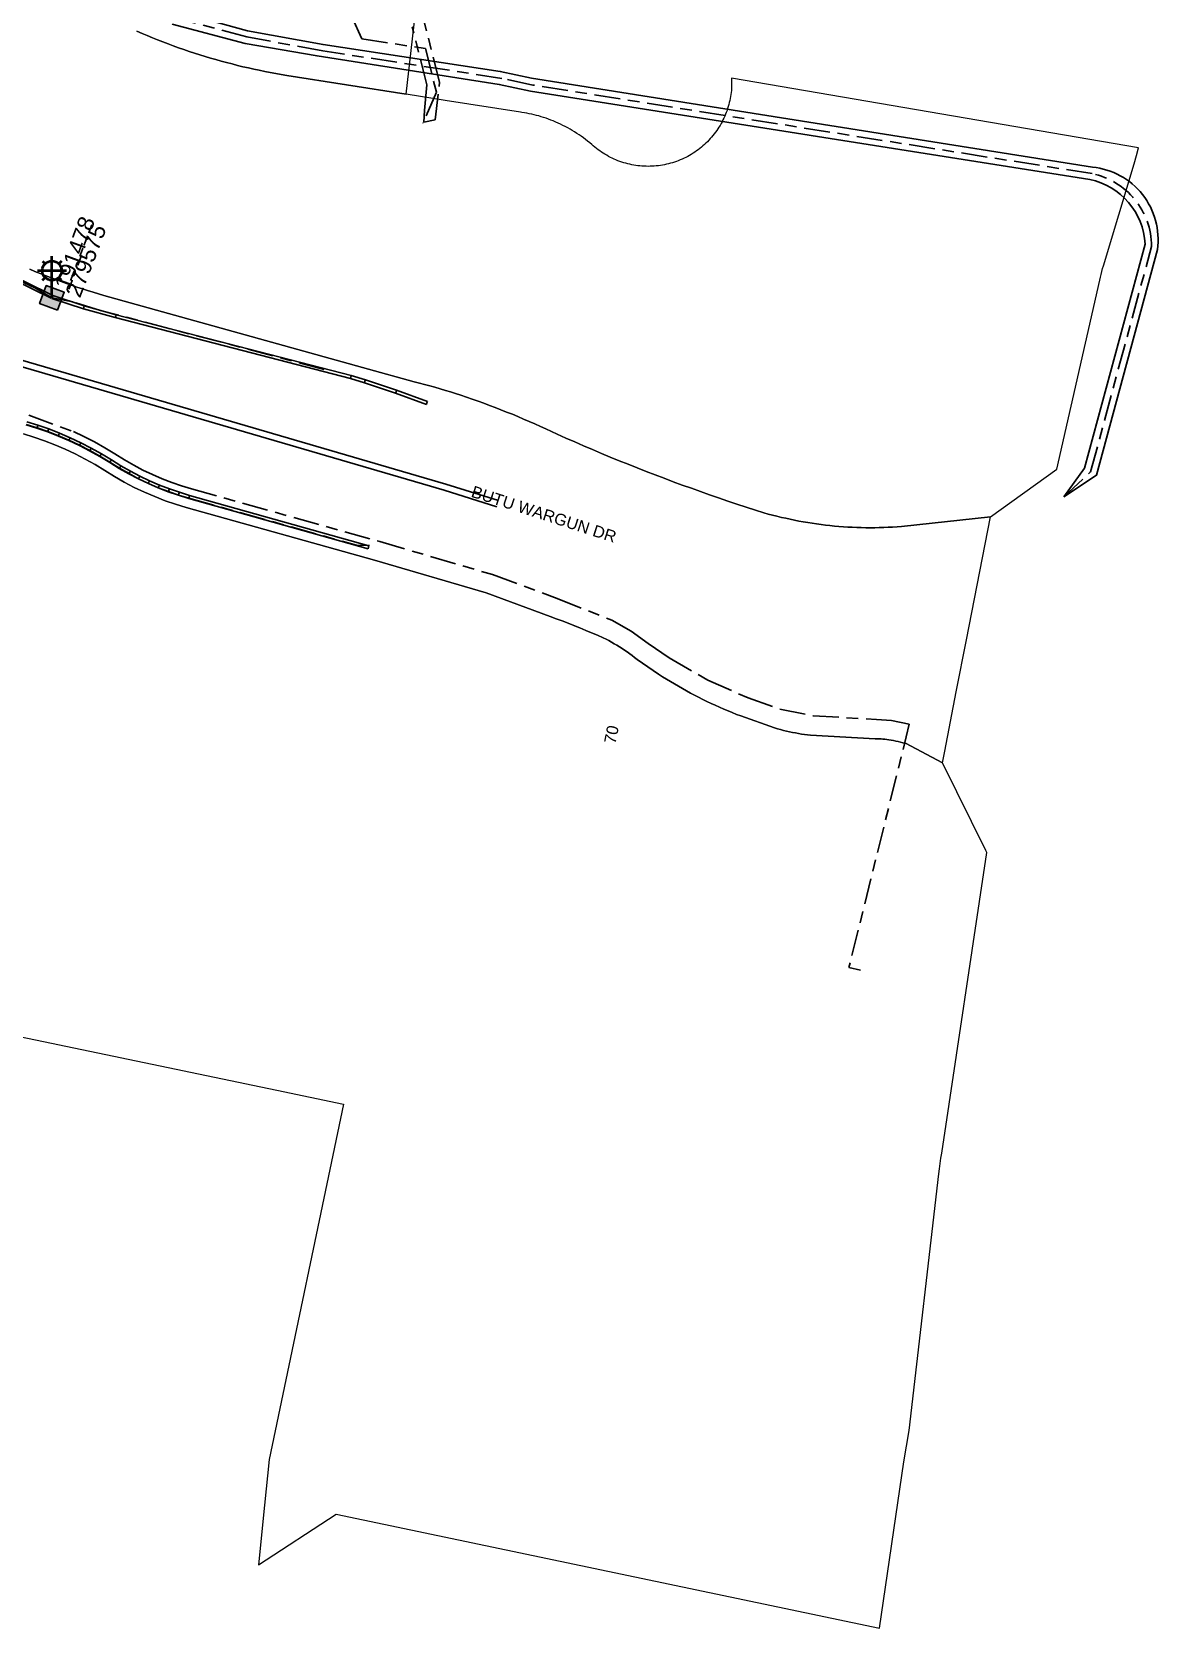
# Model space of a CAD drawing. Header units: metres. Extents: x 307322 to 308805, y 6255611 to 6257083.
# Drawn here: x 308607.3 to 308781.3, y 6255999.4 to 6256246.1 of the extents above; entities that cross this region are included whole.
import ezdxf
from ezdxf.enums import TextEntityAlignment as Align

# ---------------------------------------------------------------- set-up
doc = ezdxf.new("R2010")
doc.units = ezdxf.units.M
doc.linetypes.add('Cable Exist UG', pattern=[8.2, 4, -1.2, 1.8, -1.2])
doc.layers.get('0').update_dxf_attribs({"color": 6})
for name, color, linetype, lineweight in [('Cadastre Buildings_SP_EXT', 9, 'Continuous', 5), ('Cadastre Land Parcels_SP_EXT', 9, 'Continuous', 5), ('Cadastre Roads_SP_EXT', 9, 'Continuous', 5)]:
    doc.layers.add(name, color=color, linetype=linetype, lineweight=lineweight)
for name, color, linetype in [('Duct_SP_EXT', 7, 'Continuous'), ('Equip_SP_SL_EXT', 7, 'Continuous'), ('Mains_HV_EXT', 7, 'Continuous'), ('Mains_LV_EXT', 7, 'Continuous'), ('Mains_SL_EXT', 7, 'Continuous'), ('Mains_TR_EXT', 7, 'Continuous'), ('SupportsUG_SP_LV_SL_EXT', 7, 'Continuous')]:
    doc.layers.add(name, color=color, linetype=linetype)
doc.layers.add('Features_HIDE', color=1, linetype='Continuous', plot=False)
doc.styles.add('COLUMN_LABEL', font='arial.ttf')
doc.styles.add('iecARIAL', font='arial.ttf', dxfattribs={"height": 2})
doc.styles.add('POLE_LABEL', font='arial.ttf')
doc.styles.get("Standard").update_dxf_attribs({"font": 'arial.ttf'})
doc.linetypes.add('Cable E UG', pattern='A,6,-0.5,["E",Standard,S=1.7,R=0,X=0.5,Y=-1],-2.9', length=9.4)
doc.linetypes.add('Cable P UG', pattern='A,6,-0.5,["P",Standard,S=1.7,R=0,X=0.5,Y=-1],-2.9', length=9.4)

# ---------------------------------------------------------------- blocks, each defined once
blk = doc.blocks.new('COLUMN_EXT')
blk.add_hatch(color=256).paths.add_polyline_path([(-1.49, 1.48), (-1.49, -1.49), (1.48, -1.49), (1.48, 1.48)])
blk.add_lwpolyline([(-1.49, -1.49), (1.48, -1.49), (1.48, 1.48), (-1.49, 1.48)], close=True)
for tag, height, style, flags, p in [('ASSET_NUM', 2.5, 'COLUMN_LABEL', 8, (2, 2)), ('STRUCTURE_PLANT_NUMBER', 0.2, 'POLE_LABEL', 9, (1.81, 0.03)), ('STREET_CODE', 0.2, 'COLUMN_LABEL', 9, (1.81, -0.2))]:
    blk.add_attdef(tag, text='', height=height, dxfattribs=dict(style=style, flags=flags)).set_placement(p, align=Align.MIDDLE_LEFT)
at = {"flags": 1}
blk.add_attdef('Z', (1.81, -2.35), '', height=0.2, dxfattribs=at)
at = {"flags": 9}
for tag, p in [('COLUMN_TYPE', (1.81, -0.4)), ('OWNED_BY', (1.81, -0.6)), ('STATE', (1.81, -0.8)), ('USAGE', (1.81, -1)), ('STREETNAME', (1.81, -1.6)), ('SUBURB', (1.81, -1.8)), ('LEGEND', (1.81, -1.2)), ('LOCATION', (1.81, -1.4)), ('NOTES', (1.81, -2))]:
    blk.add_attdef(tag, text='', height=0.2, dxfattribs=at).set_placement(p, align=Align.MIDDLE_LEFT)
blk = doc.blocks.new('SL_LANTERN_EXT')
at = {"lineweight": 40}
for p, q in [((-1.46, 5.68), (-1.06, 5.28)), ((0, 1.97), (0, 6.47)), ((1.46, 5.68), (1.06, 5.28)), ((-2.25, 4.22), (2.25, 4.22)), ((-1.46, 2.76), (-1.06, 3.16)), ((0, 0), (0, 2.72)), ((1.46, 2.76), (1.06, 3.16))]:
    blk.add_line(p, q, dxfattribs=at)
blk.add_circle((0, 4.22), 1.5, dxfattribs=at)
at = {"style": 'iecARIAL', "flags": 8}
blk.add_attdef('ASSET_NUM', (1.5, 1.5), '', height=2.5, dxfattribs=at)
for tag, p, height, flags in [('OPERATING_VOLTAGE', (0.98, -1.65), 0.2, 9), ('ORIENTATION', (0.98, -1.85), 0.2, 9), ('OWNED_BY', (0.98, -2.05), 0.2, 9), ('STATE', (0.98, -2.25), 0.2, 9), ('CONSTRUCTED_VOLTAGE', (0.98, -0.65), 0.2, 9), ('CONTROL_TYPE', (0.98, -0.85), 0.2, 9), ('LANTERN_PURPOSE', (0.98, -1.05), 0.2, 9), ('LANTERN_TYPE', (0.98, -1.25), 0.2, 9), ('NO_PHASES', (0.98, -1.45), 0.2, 9), ('USAGE', (0.98, -2.45), 0.2, 9), ('CEXIST', (0.98, -2.65), 0.2, 9), ('LNUMBER', (2.18, -3.25), 2.5, 8), ('CNEW', (0.98, -2.85), 0.2, 9), ('CNUMBER', (0.98, -3.05), 0.2, 9), ('CREMOVE', (0.98, -3.25), 0.2, 9), ('CREPLACE', (0.98, -3.45), 0.2, 9), ('LKINGHEIGHT', (0.98, -3.65), 0.2, 9), ('LBRACKET', (0.98, -3.85), 0.2, 9), ('LBRACKETVOCAB', (0.98, -4.05), 0.2, 9), ('LCATEGORY', (0.98, -4.25), 0.2, 9), ('LCHARGE1', (0.98, -4.45), 0.2, 9), ('LCHARGE1PERCENT', (0.98, -4.65), 0.2, 9), ('LCHARGE2', (0.98, -4.85), 0.2, 9), ('LCHARGE2PERCENT', (0.98, -5.05), 0.2, 9), ('LCHARGE3', (0.98, -5.25), 0.2, 9), ('LCHARGE3PERCENT', (0.98, -5.45), 0.2, 9), ('LEXIST', (0.98, -5.65), 0.2, 9), ('LLAMP', (0.98, -5.85), 0.2, 9), ('LLAMPVOCAB', (0.98, -6.05), 0.2, 9), ('LMAST', (0.98, -6.25), 0.2, 9), ('LMASTVOCAB', (0.98, -6.45), 0.2, 9), ('LNEW', (0.98, -6.65), 0.2, 9), ('LANTNUMBER', (0.98, -6.85), 0.2, 9), ('LOUTREACH', (0.98, -7.25), 0.2, 9), ('LOUTREACHVOCAB', (0.98, -7.45), 0.2, 9), ('STREETNAME', (0.98, -9.25), 0.2, 9), ('SUBURB', (0.98, -9.45), 0.2, 1), ('LRATECODE', (0.98, -7.65), 0.2, 9), ('LREMOVE', (0.98, -7.85), 0.2, 9), ('LREPLACE', (0.98, -8.05), 0.2, 9), ('LTYPE', (0.98, -8.25), 0.2, 9), ('LTYPEVOCAB', (0.98, -8.45), 0.2, 9), ('LEGEND', (0.98, -8.65), 0.2, 9), ('LOCATION', (0.98, -8.85), 0.2, 9), ('NOTES', (0.98, -9.05), 0.2, 9)]:
    blk.add_attdef(tag, p, '', height=height, dxfattribs=dict(flags=flags))

msp = doc.modelspace()

# ---------------------------------------------------------------- linework, layer by layer
at = {"layer": 'Cadastre Buildings_SP_EXT', "linetype": 'Continuous'}
msp.add_lwpolyline([(308606.94, 6256209.4), (308607.74, 6256209.06), (308608.54, 6256208.74), (308609.35, 6256208.41), (308610.16, 6256208.1), (308610.97, 6256207.79), (308611.78, 6256207.49), (308612.6, 6256207.2), (308613.42, 6256206.91), (308614.24, 6256206.63), (308615.07, 6256206.36), (308615.89, 6256206.1), (308616.72, 6256205.84), (308617.55, 6256205.59), (308618.38, 6256205.35), (308659.26, 6256193.97), (308666.34, 6256192), (308667.14, 6256191.8), (308667.95, 6256191.59), (308668.75, 6256191.37), (308669.55, 6256191.14), (308670.35, 6256190.91), (308671.15, 6256190.67), (308671.94, 6256190.43), (308672.73, 6256190.18), (308673.52, 6256189.92), (308674.42, 6256189.62), (308675.31, 6256189.31), (308676.2, 6256189), (308677.09, 6256188.68), (308677.98, 6256188.35), (308678.86, 6256188.01), (308679.74, 6256187.67), (308680.62, 6256187.32), (308681.5, 6256186.97), (308682.37, 6256186.61), (308683.24, 6256186.24), (308684.11, 6256185.86), (308684.97, 6256185.48), (308685.84, 6256185.1), (308686.69, 6256184.7), (308687.55, 6256184.3), (308688.4, 6256183.89), (308689.77, 6256183.29), (308691.13, 6256182.69), (308692.5, 6256182.1), (308693.87, 6256181.51), (308695.25, 6256180.93), (308696.63, 6256180.36), (308698.01, 6256179.79), (308699.39, 6256179.24), (308700.78, 6256178.69), (308702.17, 6256178.14), (308703.56, 6256177.61), (308704.95, 6256177.08), (308706.35, 6256176.55), (308707.75, 6256176.04), (308709.15, 6256175.53), (308710.56, 6256175.03), (308711.96, 6256174.53), (308713.37, 6256174.04), (308714.79, 6256173.56), (308716.2, 6256173.09), (308717.62, 6256172.62), (308719.04, 6256172.16), (308720.37, 6256171.74), (308721.04, 6256171.55), (308721.71, 6256171.38), (308722.38, 6256171.21), (308723.06, 6256171.04), (308723.73, 6256170.89), (308724.41, 6256170.74), (308725.09, 6256170.6), (308725.77, 6256170.47), (308726.45, 6256170.35), (308727.13, 6256170.23), (308727.82, 6256170.12), (308728.5, 6256170.02), (308729.19, 6256169.93), (308729.88, 6256169.84), (308730.56, 6256169.77), (308731.25, 6256169.7), (308731.94, 6256169.64), (308732.64, 6256169.59), (308733.33, 6256169.54), (308734.02, 6256169.5), (308734.71, 6256169.48), (308735.4, 6256169.46), (308736.1, 6256169.44), (308736.79, 6256169.44), (308737.48, 6256169.44), (308738.18, 6256169.45), (308738.87, 6256169.47), (308739.56, 6256169.5), (308740.25, 6256169.53), (308740.94, 6256169.58), (308741.63, 6256169.63), (308755.35, 6256171.11), (308765.6, 6256178.5), (308772.23, 6256207.71), (308772.34, 6256208.16), (308772.45, 6256208.6), (308772.57, 6256209.05), (308772.69, 6256209.49), (308772.82, 6256209.93), (308777.56, 6256225.7), (308777.92, 6256226.99), (308778.22, 6256228.17), (308715.36, 6256238.95), (308715.37, 6256238.63), (308715.38, 6256238.32), (308715.38, 6256238), (308715.37, 6256237.68), (308715.35, 6256237.36), (308715.33, 6256237.04), (308715.3, 6256236.73), (308715.25, 6256236.41), (308715.21, 6256236.09), (308715.15, 6256235.78), (308715.09, 6256235.47), (308715.02, 6256235.16), (308714.94, 6256234.85), (308714.85, 6256234.54), (308714.76, 6256234.24), (308714.66, 6256233.94), (308714.55, 6256233.64), (308714.43, 6256233.34), (308714.31, 6256233.05), (308714.18, 6256232.76), (308714.04, 6256232.47), (308713.89, 6256232.18), (308713.74, 6256231.91), (308713.58, 6256231.63), (308713.42, 6256231.36), (308713.25, 6256231.09), (308713.07, 6256230.82), (308712.88, 6256230.57), (308712.69, 6256230.31), (308712.49, 6256230.06), (308712.29, 6256229.82), (308712.08, 6256229.58), (308711.86, 6256229.34), (308711.64, 6256229.11), (308711.41, 6256228.89), (308711.18, 6256228.67), (308710.94, 6256228.46), (308710.7, 6256228.25), (308710.45, 6256228.05), (308710.2, 6256227.86), (308709.94, 6256227.67), (308709.68, 6256227.49), (308709.41, 6256227.32), (308709.14, 6256227.15), (308708.87, 6256226.99), (308708.59, 6256226.83), (308708.31, 6256226.69), (308708.02, 6256226.54), (308707.73, 6256226.41), (308707.44, 6256226.29), (308707.14, 6256226.17), (308706.84, 6256226.05), (308706.54, 6256225.95), (308706.24, 6256225.85), (308705.93, 6256225.77), (308705.63, 6256225.68), (308705.32, 6256225.61), (308705, 6256225.54), (308704.69, 6256225.48), (308704.38, 6256225.43), (308704.06, 6256225.39), (308703.74, 6256225.36), (308703.43, 6256225.33), (308703.11, 6256225.31), (308702.79, 6256225.3), (308702.47, 6256225.29), (308702.47, 6256225.29), (308702.15, 6256225.3), (308701.83, 6256225.31), (308701.52, 6256225.33), (308701.2, 6256225.36), (308700.88, 6256225.39), (308700.57, 6256225.44), (308700.25, 6256225.49), (308699.94, 6256225.55), (308699.63, 6256225.61), (308699.32, 6256225.69), (308699.01, 6256225.77), (308698.7, 6256225.86), (308698.4, 6256225.96), (308698.1, 6256226.06), (308697.8, 6256226.17), (308697.51, 6256226.29), (308697.21, 6256226.42), (308696.92, 6256226.55), (308696.64, 6256226.69), (308696.36, 6256226.84), (308696.08, 6256227), (308695.8, 6256227.16), (308695.53, 6256227.32), (308695.27, 6256227.5), (308695, 6256227.68), (308694.75, 6256227.87), (308694.49, 6256228.06), (308694.25, 6256228.26), (308694, 6256228.47), (308693.77, 6256228.68), (308693.45, 6256228.95), (308693.13, 6256229.2), (308692.81, 6256229.46), (308692.48, 6256229.7), (308692.14, 6256229.94), (308691.8, 6256230.17), (308691.46, 6256230.4), (308691.11, 6256230.62), (308690.76, 6256230.84), (308690.41, 6256231.04), (308690.05, 6256231.25), (308689.68, 6256231.44), (308689.32, 6256231.63), (308688.95, 6256231.81), (308688.58, 6256231.98), (308688.2, 6256232.15), (308687.82, 6256232.31), (308687.44, 6256232.46), (308687.06, 6256232.61), (308686.7, 6256232.74), (308686.33, 6256232.86), (308685.97, 6256232.97), (308685.6, 6256233.08), (308685.23, 6256233.18), (308684.86, 6256233.28), (308684.49, 6256233.36), (308684.12, 6256233.44), (308683.74, 6256233.51), (308683.36, 6256233.58), (308682.99, 6256233.64), (308682.77, 6256233.67), (308671.12, 6256235.47), (308665.08, 6256236.43), (308646.66, 6256239.36), (308645.8, 6256239.5), (308644.95, 6256239.65), (308644.1, 6256239.81), (308643.25, 6256239.97), (308642.41, 6256240.14), (308641.56, 6256240.32), (308640.72, 6256240.51), (308639.88, 6256240.7), (308639.03, 6256240.91), (308638.2, 6256241.12), (308637.36, 6256241.33), (308636.53, 6256241.56), (308635.69, 6256241.79), (308634.86, 6256242.03), (308634.04, 6256242.28), (308633.21, 6256242.54), (308632.39, 6256242.8), (308631.57, 6256243.07), (308630.75, 6256243.35), (308629.93, 6256243.63), (308629.12, 6256243.93), (308628.31, 6256244.22), (308627.5, 6256244.53), (308626.7, 6256244.85), (308625.89, 6256245.17), (308625.09, 6256245.5), (308624.3, 6256245.83), (308623.5, 6256246.18)], dxfattribs=at)
at = {"layer": 'Cadastre Land Parcels_SP_EXT', "linetype": 'Continuous'}
msp.add_lwpolyline([(308587.27, 6256094.58), (308645.13, 6256082.48), (308655.43, 6256080.33), (308643.92, 6256025.4), (308643.21, 6256018.36), (308642.28, 6256009.13), (308654.26, 6256016.94), (308738.22, 6255999.35), (308742, 6256025.07), (308742, 6256025.07), (308742.78, 6256029.89), (308747.39, 6256069.55), (308747.49, 6256070.36), (308747.6, 6256071.17), (308747.71, 6256071.97), (308747.83, 6256072.78), (308754.79, 6256119.24), (308754.65, 6256119.52), (308747.95, 6256133.11), (308742.21, 6256136.11), (308742.19, 6256136.12), (308741.83, 6256136.21), (308741.47, 6256136.31), (308741.11, 6256136.39), (308740.74, 6256136.47), (308740.38, 6256136.54), (308740.01, 6256136.6), (308739.64, 6256136.66), (308739.34, 6256136.7), (308739.05, 6256136.74), (308738.75, 6256136.77), (308738.45, 6256136.79), (308738.15, 6256136.81), (308737.85, 6256136.82), (308737.55, 6256136.82), (308727.57, 6256137.38), (308727.1, 6256137.43), (308726.63, 6256137.49), (308726.17, 6256137.55), (308725.7, 6256137.63), (308725.23, 6256137.71), (308724.77, 6256137.8), (308724.31, 6256137.89), (308723.84, 6256138), (308723.38, 6256138.11), (308722.93, 6256138.23), (308722.47, 6256138.36), (308722.02, 6256138.49), (308716.81, 6256140.34), (308716.14, 6256140.59), (308715.48, 6256140.86), (308714.82, 6256141.13), (308714.16, 6256141.41), (308713.5, 6256141.69), (308712.85, 6256141.99), (308712.21, 6256142.29), (308711.56, 6256142.59), (308710.92, 6256142.9), (308710.28, 6256143.23), (308709.65, 6256143.55), (308709.02, 6256143.89), (308708.39, 6256144.23), (308707.76, 6256144.57), (308707.15, 6256144.93), (308706.53, 6256145.29), (308705.92, 6256145.66), (308705.31, 6256146.03), (308704.7, 6256146.41), (308704.1, 6256146.8), (308700.77, 6256149.09), (308700.39, 6256149.38), (308700.01, 6256149.67), (308699.63, 6256149.95), (308699.24, 6256150.23), (308698.84, 6256150.49), (308698.45, 6256150.76), (308698.04, 6256151.01), (308697.64, 6256151.26), (308697.23, 6256151.51), (308696.82, 6256151.75), (308696.4, 6256151.98), (308695.98, 6256152.2), (308695.55, 6256152.42), (308694.65, 6256152.81), (308693.75, 6256153.2), (308692.84, 6256153.57), (308691.93, 6256153.95), (308691.02, 6256154.31), (308690.1, 6256154.67), (308689.19, 6256155.03), (308688.26, 6256155.37), (308687.34, 6256155.71), (308677.48, 6256159.35), (308660.19, 6256164.41), (308631.1, 6256172.57), (308629.47, 6256173.06), (308627.85, 6256173.62), (308626.25, 6256174.24), (308624.66, 6256174.92), (308623.1, 6256175.67), (308621.55, 6256176.48), (308620.03, 6256177.36), (308618.54, 6256178.29), (308617.04, 6256179.2), (308615.51, 6256180.05), (308613.96, 6256180.84), (308612.4, 6256181.58), (308610.81, 6256182.26), (308609.21, 6256182.88), (308607.6, 6256183.44), (308605.97, 6256183.94)], dxfattribs=at)
at = {"layer": 'Cadastre Roads_SP_EXT', "linetype": 'Continuous'}
for points in [[(308623.5, 6256246.18), (308624.3, 6256245.83), (308625.09, 6256245.5), (308625.89, 6256245.17), (308626.7, 6256244.85), (308627.5, 6256244.53), (308628.31, 6256244.22), (308629.12, 6256243.93), (308629.93, 6256243.63), (308630.75, 6256243.35), (308631.57, 6256243.07), (308632.39, 6256242.8), (308633.21, 6256242.54), (308634.04, 6256242.28), (308634.86, 6256242.03), (308635.69, 6256241.79), (308636.53, 6256241.56), (308637.36, 6256241.33), (308638.2, 6256241.12), (308639.03, 6256240.91), (308639.88, 6256240.7), (308640.72, 6256240.51), (308641.56, 6256240.32), (308642.41, 6256240.14), (308643.25, 6256239.97), (308644.1, 6256239.81), (308644.95, 6256239.65), (308645.8, 6256239.5), (308646.66, 6256239.36), (308665.08, 6256236.43), (308666.87, 6256251.8)], [(308605.97, 6256183.94), (308607.6, 6256183.44), (308609.21, 6256182.88), (308610.81, 6256182.26), (308612.4, 6256181.58), (308613.96, 6256180.84), (308615.51, 6256180.05), (308617.04, 6256179.2), (308618.54, 6256178.29), (308620.03, 6256177.36), (308621.55, 6256176.48), (308623.1, 6256175.67), (308624.66, 6256174.92), (308626.25, 6256174.24), (308627.85, 6256173.62), (308629.47, 6256173.06), (308631.1, 6256172.57), (308660.19, 6256164.41), (308677.48, 6256159.35), (308687.34, 6256155.71), (308688.26, 6256155.37), (308689.19, 6256155.03), (308690.1, 6256154.67), (308691.02, 6256154.31), (308691.12, 6256154.27), (308691.93, 6256153.95), (308692.84, 6256153.57), (308693.75, 6256153.2), (308694.65, 6256152.81), (308695.55, 6256152.42), (308695.98, 6256152.2), (308696.4, 6256151.98), (308696.82, 6256151.75), (308697.23, 6256151.51), (308697.64, 6256151.26), (308698.04, 6256151.01), (308698.45, 6256150.76), (308698.84, 6256150.49), (308699.24, 6256150.23), (308699.63, 6256149.95), (308700.01, 6256149.67), (308700.39, 6256149.38), (308700.77, 6256149.09), (308704.1, 6256146.8), (308704.7, 6256146.41), (308705.31, 6256146.03), (308705.92, 6256145.66), (308706.53, 6256145.29), (308707.15, 6256144.93), (308707.76, 6256144.57), (308708.39, 6256144.23), (308709.02, 6256143.89), (308709.65, 6256143.55), (308710.28, 6256143.23), (308710.92, 6256142.9), (308711.56, 6256142.59), (308712.21, 6256142.29), (308712.85, 6256141.99), (308713.5, 6256141.69), (308714.16, 6256141.41), (308714.82, 6256141.13), (308715.48, 6256140.86), (308716.14, 6256140.59), (308716.81, 6256140.34), (308722.02, 6256138.49), (308722.47, 6256138.36), (308722.93, 6256138.23), (308723.38, 6256138.11), (308723.84, 6256138), (308724.31, 6256137.89), (308724.77, 6256137.8), (308725.23, 6256137.71), (308725.7, 6256137.63), (308726.17, 6256137.55), (308726.63, 6256137.49), (308727.1, 6256137.43), (308727.57, 6256137.38), (308737.55, 6256136.82), (308737.85, 6256136.82), (308738.15, 6256136.81), (308738.45, 6256136.79), (308738.75, 6256136.77), (308739.05, 6256136.74), (308739.34, 6256136.7), (308739.64, 6256136.66), (308740.01, 6256136.6), (308740.38, 6256136.54), (308740.74, 6256136.47), (308741.11, 6256136.39), (308741.47, 6256136.31), (308741.83, 6256136.21), (308742.19, 6256136.12), (308742.21, 6256136.11), (308747.95, 6256133.11), (308748.3, 6256134.92), (308750.08, 6256144.06), (308751.65, 6256152.11), (308755.35, 6256171.11), (308741.63, 6256169.63), (308740.94, 6256169.58), (308740.25, 6256169.53), (308739.56, 6256169.5), (308738.87, 6256169.47), (308738.18, 6256169.45), (308737.48, 6256169.44), (308736.79, 6256169.44), (308736.1, 6256169.44), (308735.4, 6256169.46), (308734.71, 6256169.48), (308734.02, 6256169.5), (308733.33, 6256169.54), (308732.64, 6256169.59), (308731.94, 6256169.64), (308731.25, 6256169.7), (308730.56, 6256169.77), (308729.88, 6256169.84), (308729.19, 6256169.93), (308728.5, 6256170.02), (308727.82, 6256170.12), (308727.13, 6256170.23), (308726.45, 6256170.35), (308725.77, 6256170.47), (308725.09, 6256170.6), (308724.41, 6256170.74), (308723.73, 6256170.89), (308723.06, 6256171.04), (308722.38, 6256171.21), (308721.71, 6256171.38), (308721.04, 6256171.55), (308720.37, 6256171.74), (308719.04, 6256172.16), (308717.62, 6256172.62), (308716.2, 6256173.09), (308714.79, 6256173.56), (308713.37, 6256174.04), (308711.96, 6256174.53), (308710.56, 6256175.03), (308709.15, 6256175.53), (308707.75, 6256176.04), (308706.35, 6256176.55), (308704.95, 6256177.08), (308703.56, 6256177.61), (308702.17, 6256178.14), (308700.78, 6256178.69), (308699.39, 6256179.24), (308698.01, 6256179.79), (308696.63, 6256180.36), (308695.25, 6256180.93), (308693.87, 6256181.51), (308692.5, 6256182.1), (308691.13, 6256182.69), (308689.77, 6256183.29), (308688.4, 6256183.89), (308687.55, 6256184.3), (308686.69, 6256184.7), (308685.84, 6256185.1), (308684.97, 6256185.48), (308684.11, 6256185.86), (308683.24, 6256186.24), (308682.37, 6256186.61), (308681.5, 6256186.97), (308680.62, 6256187.32), (308679.74, 6256187.67), (308678.86, 6256188.01), (308677.98, 6256188.35), (308677.09, 6256188.68), (308676.2, 6256189), (308675.31, 6256189.31), (308674.42, 6256189.62), (308673.52, 6256189.92), (308673.52, 6256189.92), (308672.73, 6256190.18), (308671.94, 6256190.43), (308671.15, 6256190.67), (308670.35, 6256190.91), (308669.55, 6256191.14), (308668.75, 6256191.37), (308667.95, 6256191.59), (308667.14, 6256191.8), (308666.34, 6256192), (308659.26, 6256193.97), (308618.38, 6256205.35), (308617.55, 6256205.59), (308616.72, 6256205.84), (308615.89, 6256206.1), (308615.07, 6256206.36), (308614.24, 6256206.63), (308613.42, 6256206.91), (308612.6, 6256207.2), (308611.78, 6256207.49), (308610.97, 6256207.79), (308610.16, 6256208.1), (308609.35, 6256208.41), (308608.54, 6256208.74), (308607.74, 6256209.06), (308606.94, 6256209.4)]]:
    msp.add_lwpolyline(points, dxfattribs=at)
at = {"layer": 'Duct_SP_EXT'}
for p, q in [((308610.5, 6256205.34), (308595.62, 6256212.63)), ((308610.28, 6256204.9), (308595.37, 6256212.22)), ((308610.5, 6256205.34), (308610.39, 6256205.12)), ((308610.52, 6256205.33), (308610.45, 6256205.1)), ((308615.36, 6256203.72), (308610.52, 6256205.33)), ((308610.28, 6256204.9), (308610.39, 6256205.12)), ((308610.37, 6256204.87), (308610.45, 6256205.1)), ((308615.23, 6256203.26), (308610.37, 6256204.87)), ((308615.23, 6256203.26), (308615.3, 6256203.49)), ((308620.16, 6256201.91), (308615.23, 6256203.26)), ((308615.36, 6256203.72), (308615.3, 6256203.49)), ((308620.29, 6256202.37), (308615.36, 6256203.72)), ((308620.16, 6256201.91), (308620.22, 6256202.14)), ((308620.16, 6256201.91), (308620.22, 6256202.14)), ((308656.48, 6256192.5), (308620.16, 6256201.91)), ((308620.16, 6256201.91), (308620.16, 6256201.91)), ((308620.28, 6256202.37), (308620.22, 6256202.14)), ((308620.29, 6256202.37), (308620.22, 6256202.14)), ((308656.61, 6256192.96), (308620.28, 6256202.37)), ((308620.28, 6256202.37), (308620.29, 6256202.37)), ((308656.62, 6256192.96), (308656.55, 6256192.73)), ((308656.61, 6256192.96), (308656.55, 6256192.73)), ((308656.62, 6256192.96), (308656.61, 6256192.96)), ((308658.79, 6256192.3), (308656.62, 6256192.96)), ((308656.48, 6256192.5), (308656.55, 6256192.73)), ((308656.48, 6256192.5), (308656.55, 6256192.73)), ((308658.64, 6256191.84), (308656.48, 6256192.5)), ((308656.48, 6256192.5), (308656.48, 6256192.5)), ((308658.64, 6256191.84), (308658.72, 6256192.07)), ((308658.64, 6256191.84), (308658.72, 6256192.07)), ((308663.45, 6256190.22), (308658.64, 6256191.84)), ((308658.64, 6256191.84), (308658.64, 6256191.84)), ((308658.79, 6256192.3), (308658.72, 6256192.07)), ((308658.79, 6256192.3), (308658.72, 6256192.07)), ((308663.61, 6256190.68), (308658.79, 6256192.3)), ((308658.79, 6256192.3), (308658.79, 6256192.3)), ((308663.45, 6256190.22), (308663.53, 6256190.45)), ((308663.61, 6256190.68), (308663.53, 6256190.45)), ((308668.38, 6256188.94), (308663.61, 6256190.68)), ((308668.22, 6256188.49), (308663.45, 6256190.22)), ((308668.22, 6256188.49), (308668.3, 6256188.72)), ((308668.38, 6256188.94), (308668.3, 6256188.72)), ((308606.52, 6256185.8), (308608.2, 6256185.28)), ((308606.38, 6256185.34), (308608.05, 6256184.83)), ((308608.05, 6256184.83), (308608.13, 6256185.05)), ((308608.05, 6256184.83), (308609.72, 6256184.25)), ((308608.2, 6256185.28), (308608.13, 6256185.05)), ((308608.2, 6256185.28), (308609.88, 6256184.7)), ((308609.72, 6256184.25), (308609.8, 6256184.47)), ((308609.72, 6256184.25), (308611.37, 6256183.61)), ((308609.88, 6256184.7), (308609.8, 6256184.47)), ((308609.88, 6256184.7), (308611.55, 6256184.05)), ((308611.37, 6256183.61), (308611.46, 6256183.83)), ((308611.37, 6256183.61), (308613, 6256182.91)), ((308611.55, 6256184.05), (308611.46, 6256183.83)), ((308611.55, 6256184.05), (308613.19, 6256183.35)), ((308613, 6256182.91), (308613.1, 6256183.13)), ((308613.19, 6256183.35), (308613.1, 6256183.13)), ((308613.19, 6256183.35), (308614.82, 6256182.58)), ((308613, 6256182.91), (308614.61, 6256182.15)), ((308614.61, 6256182.15), (308614.71, 6256182.37)), ((308614.61, 6256182.15), (308616.2, 6256181.34)), ((308614.82, 6256182.58), (308614.71, 6256182.37)), ((308614.82, 6256182.58), (308616.43, 6256181.76)), ((308616.2, 6256181.34), (308616.31, 6256181.55)), ((308616.2, 6256181.34), (308617.77, 6256180.46)), ((308616.43, 6256181.76), (308616.31, 6256181.55)), ((308616.43, 6256181.76), (308618.01, 6256180.88)), ((308617.77, 6256180.46), (308617.89, 6256180.67)), ((308618.01, 6256180.88), (308617.89, 6256180.67)), ((308618.01, 6256180.88), (308619.55, 6256179.94)), ((308617.77, 6256180.46), (308619.3, 6256179.54)), ((308619.3, 6256179.54), (308619.43, 6256179.74)), ((308619.3, 6256179.54), (308620.78, 6256178.61)), ((308619.55, 6256179.94), (308619.43, 6256179.74)), ((308619.55, 6256179.94), (308621.03, 6256179.02)), ((308620.78, 6256178.61), (308620.91, 6256178.81)), ((308620.78, 6256178.61), (308622.26, 6256177.76)), ((308621.03, 6256179.02), (308620.91, 6256178.81)), ((308621.03, 6256179.02), (308622.49, 6256178.18)), ((308622.49, 6256178.18), (308622.37, 6256177.97)), ((308622.49, 6256178.18), (308623.97, 6256177.4)), ((308622.26, 6256177.76), (308622.37, 6256177.97)), ((308622.26, 6256177.76), (308623.75, 6256176.97)), ((308623.75, 6256176.97), (308623.86, 6256177.19)), ((308623.75, 6256176.97), (308625.27, 6256176.25)), ((308623.97, 6256177.4), (308623.86, 6256177.19)), ((308623.97, 6256177.4), (308625.46, 6256176.69)), ((308625.27, 6256176.25), (308625.36, 6256176.47)), ((308625.27, 6256176.25), (308626.8, 6256175.59)), ((308625.46, 6256176.69), (308625.36, 6256176.47)), ((308625.46, 6256176.69), (308626.98, 6256176.03)), ((308626.8, 6256175.59), (308626.89, 6256175.81)), ((308626.98, 6256176.03), (308626.89, 6256175.81)), ((308626.98, 6256176.03), (308628.51, 6256175.44)), ((308626.8, 6256175.59), (308628.35, 6256174.99)), ((308628.35, 6256174.99), (308628.43, 6256175.21)), ((308628.35, 6256174.99), (308629.92, 6256174.45)), ((308628.51, 6256175.44), (308628.43, 6256175.21)), ((308628.51, 6256175.44), (308630.06, 6256174.91)), ((308629.92, 6256174.45), (308629.99, 6256174.68)), ((308629.92, 6256174.45), (308631.51, 6256173.97)), ((308630.06, 6256174.91), (308629.99, 6256174.68)), ((308630.06, 6256174.91), (308631.64, 6256174.43)), ((308631.51, 6256173.97), (308631.58, 6256174.2)), ((308631.51, 6256173.97), (308659.22, 6256166.19)), ((308631.64, 6256174.43), (308631.58, 6256174.2)), ((308631.64, 6256174.43), (308659.35, 6256166.66)), ((308659.22, 6256166.19), (308659.29, 6256166.43)), ((308659.35, 6256166.66), (308659.29, 6256166.43))]:
    msp.add_line(p, q, dxfattribs=at)
at = {"layer": 'Features_HIDE', "linetype": 'Cable P UG'}
for points in [[(308463.88, 6256361.11), (308463.88, 6256357.55), (308431.03, 6256255.17), (308430.17, 6256252.42), (308429.71, 6256250.82), (308428.23, 6256246.2), (308670.95, 6256175.22), (308679.08, 6256172.67)], [(308464.85, 6256361.05), (308464.88, 6256357.4), (308431.98, 6256254.87), (308431.12, 6256252.13), (308430.67, 6256250.53), (308430.67, 6256250.53), (308429.49, 6256246.87), (308671.24, 6256176.17), (308679.35, 6256173.64)]]:
    msp.add_lwpolyline(points, dxfattribs=at)
at = {"layer": 'Mains_HV_EXT', "linetype": 'Cable P UG'}
msp.add_lwpolyline([(308461.93, 6256381.85), (308463.42, 6256383.22), (308473.7, 6256382.18), (308503.52, 6256373.65), (308503.52, 6256373.65, -0.14293), (308519.16, 6256362.12), (308519.16, 6256362.12), (308553.44, 6256310.48), (308584.48, 6256279.81), (308602.09, 6256263.3), (308621.03, 6256253.27), (308629.56, 6256249.29), (308640.59, 6256246.25), (308652.25, 6256244.13), (308679.63, 6256239.97), (308684.44, 6256238.94), (308771.11, 6256225.18), (308771.11, 6256225.18, -0.427068), (308781.14, 6256212.43), (308781.14, 6256212.43), (308771.72, 6256177.55), (308766.72, 6256174.2)], format="xyb", dxfattribs=at)
at = {"layer": 'Mains_HV_EXT', "linetype": 'Cable E UG'}
msp.add_lwpolyline([(308628.94, 6256247.3), (308640.22, 6256244.28), (308651.33, 6256242.36), (308679.47, 6256237.95), (308684.29, 6256236.92), (308684.29, 6256236.92), (308770.69, 6256223.28), (308770.69, 6256223.28, -0.33905), (308779.27, 6256213.28), (308779.27, 6256213.28), (308769.9, 6256178.66), (308769.9, 6256178.66), (308766.72, 6256174.2)], format="xyb", dxfattribs=at)
at = {"layer": 'Mains_HV_EXT', "linetype": 'Cable Exist UG'}
for points in [[(308667.82, 6256232.13), (308669.57, 6256232.49), (308670.25, 6256238.3), (308670.25, 6256238.3), (308667.64, 6256248.66)], [(308667.82, 6256232.13), (308667.94, 6256233.92), (308668.31, 6256237.92), (308668.31, 6256237.92), (308666.03, 6256246.85)], [(308606.78, 6256186.83), (308613.68, 6256184.29), (308613.68, 6256184.29), (308615.29, 6256183.53), (308616.93, 6256182.69), (308618.54, 6256181.79), (308620.11, 6256180.85), (308621.58, 6256179.93), (308623, 6256179.11), (308624.44, 6256178.35), (308625.9, 6256177.65), (308627.38, 6256177.01), (308628.88, 6256176.44), (308630.39, 6256175.92), (308631.94, 6256175.45), (308661.01, 6256167.29), (308678.43, 6256162.2), (308688.42, 6256158.51), (308696.86, 6256155.13), (308699.84, 6256153.43), (308702.48, 6256151.55), (308705.71, 6256149.34), (308711.69, 6256145.88), (308717.91, 6256143.13), (308722.82, 6256141.39), (308727.95, 6256140.36), (308737.74, 6256139.81), (308740.07, 6256139.64), (308742.82, 6256139.05), (308733.49, 6256101.45), (308735.27, 6256101.03)]]:
    msp.add_lwpolyline(points, dxfattribs=at)
at = {"layer": 'Mains_LV_EXT', "linetype": 'Cable Exist UG'}
msp.add_lwpolyline([(308656.73, 6256248.33), (308658.27, 6256245), (308668.06, 6256243.51), (308669.77, 6256236.78), (308667.67, 6256231.95)], dxfattribs=at)
at = {"layer": 'Mains_SL_EXT', "linetype": 'Cable Exist UG'}
for points in [[(308610.37, 6256204.96), (308607.85, 6256206.48), (308607.85, 6256206.48), (308601.19, 6256209.53), (308594.97, 6256212.93), (308588.93, 6256216.91), (308583.17, 6256221.65), (308582.4, 6256222.37), (308582.05, 6256222.7), (308581.65, 6256223.12), (308581.19, 6256223.75), (308580.87, 6256224.21), (308580.51, 6256224.81), (308580.36, 6256225.26), (308580.13, 6256225.99), (308580.01, 6256226.72), (308579.95, 6256227.16), (308579.92, 6256228.92), (308580.02, 6256230.32), (308580.31, 6256232.65), (308581.19, 6256236.78), (308581.48, 6256238.97)], [(308652.43, 6256193.92), (308617.9, 6256203.02), (308613.61, 6256204.34), (308610.37, 6256204.96)], [(308606.39, 6256185.38), (308608.07, 6256184.86), (308609.73, 6256184.29), (308611.38, 6256183.65), (308613.01, 6256182.95), (308614.63, 6256182.19), (308616.22, 6256181.37), (308617.79, 6256180.5), (308619.32, 6256179.57), (308620.8, 6256178.64), (308622.28, 6256177.8), (308623.77, 6256177.01), (308625.28, 6256176.29), (308626.81, 6256175.62), (308628.36, 6256175.03), (308629.93, 6256174.49), (308631.52, 6256174.01), (308657.41, 6256166.75), (308659.43, 6256166.67)]]:
    msp.add_lwpolyline(points, dxfattribs=at)
at = {"layer": 'Mains_TR_EXT', "linetype": 'Cable Exist UG'}
msp.add_lwpolyline([(308766.72, 6256174.2), (308770.83, 6256178.1), (308770.83, 6256178.1), (308780.25, 6256212.92), (308780.25, 6256212.92, 0.355372), (308771.05, 6256224.17), (308771.05, 6256224.17), (308684.68, 6256237.87), (308684.68, 6256237.87), (308679.87, 6256238.9), (308652.22, 6256243.15), (308640.5, 6256245.3), (308629.22, 6256248.31)], format="xyb", dxfattribs=at)

# ---------------------------------------------------------------- block references
at = {"layer": 'Equip_SP_SL_EXT'}
ref = msp.add_blockref('SL_LANTERN_EXT', (308610.37, 6256204.96), dxfattribs=at)
ref.add_attrib('ASSET_NUM', '191478', dxfattribs={"layer": '0', "height": 2.5, "rotation": 69.657, "style": 'iecARIAL'}).set_placement((308611.87, 6256206.46), align=Align.MIDDLE_LEFT)
at = {"layer": 'SupportsUG_SP_LV_SL_EXT'}
ref = msp.add_blockref('COLUMN_EXT', (308610.37, 6256204.96), dxfattribs=dict(at, rotation=69.65697115317356))
ref.add_attrib('ASSET_NUM', '279575', dxfattribs={"layer": '0', "height": 2.5, "rotation": 69.1542, "style": 'COLUMN_LABEL'}).set_placement((308612.37, 6256205.71), align=Align.TOP_LEFT)

# ---------------------------------------------------------------- texts
at = {"layer": 'Cadastre Land Parcels_SP_EXT'}
msp.add_text('70', height=1.8, rotation=78.4519, dxfattribs=at).set_placement((308697.41, 6256135.92))
at = {"layer": 'Cadastre Roads_SP_EXT'}
msp.add_text('BUTU WARGUN DR', height=1.8, rotation=342.1657, dxfattribs=at).set_placement((308675, 6256174.25))

doc.saveas('drawing.dxf')
